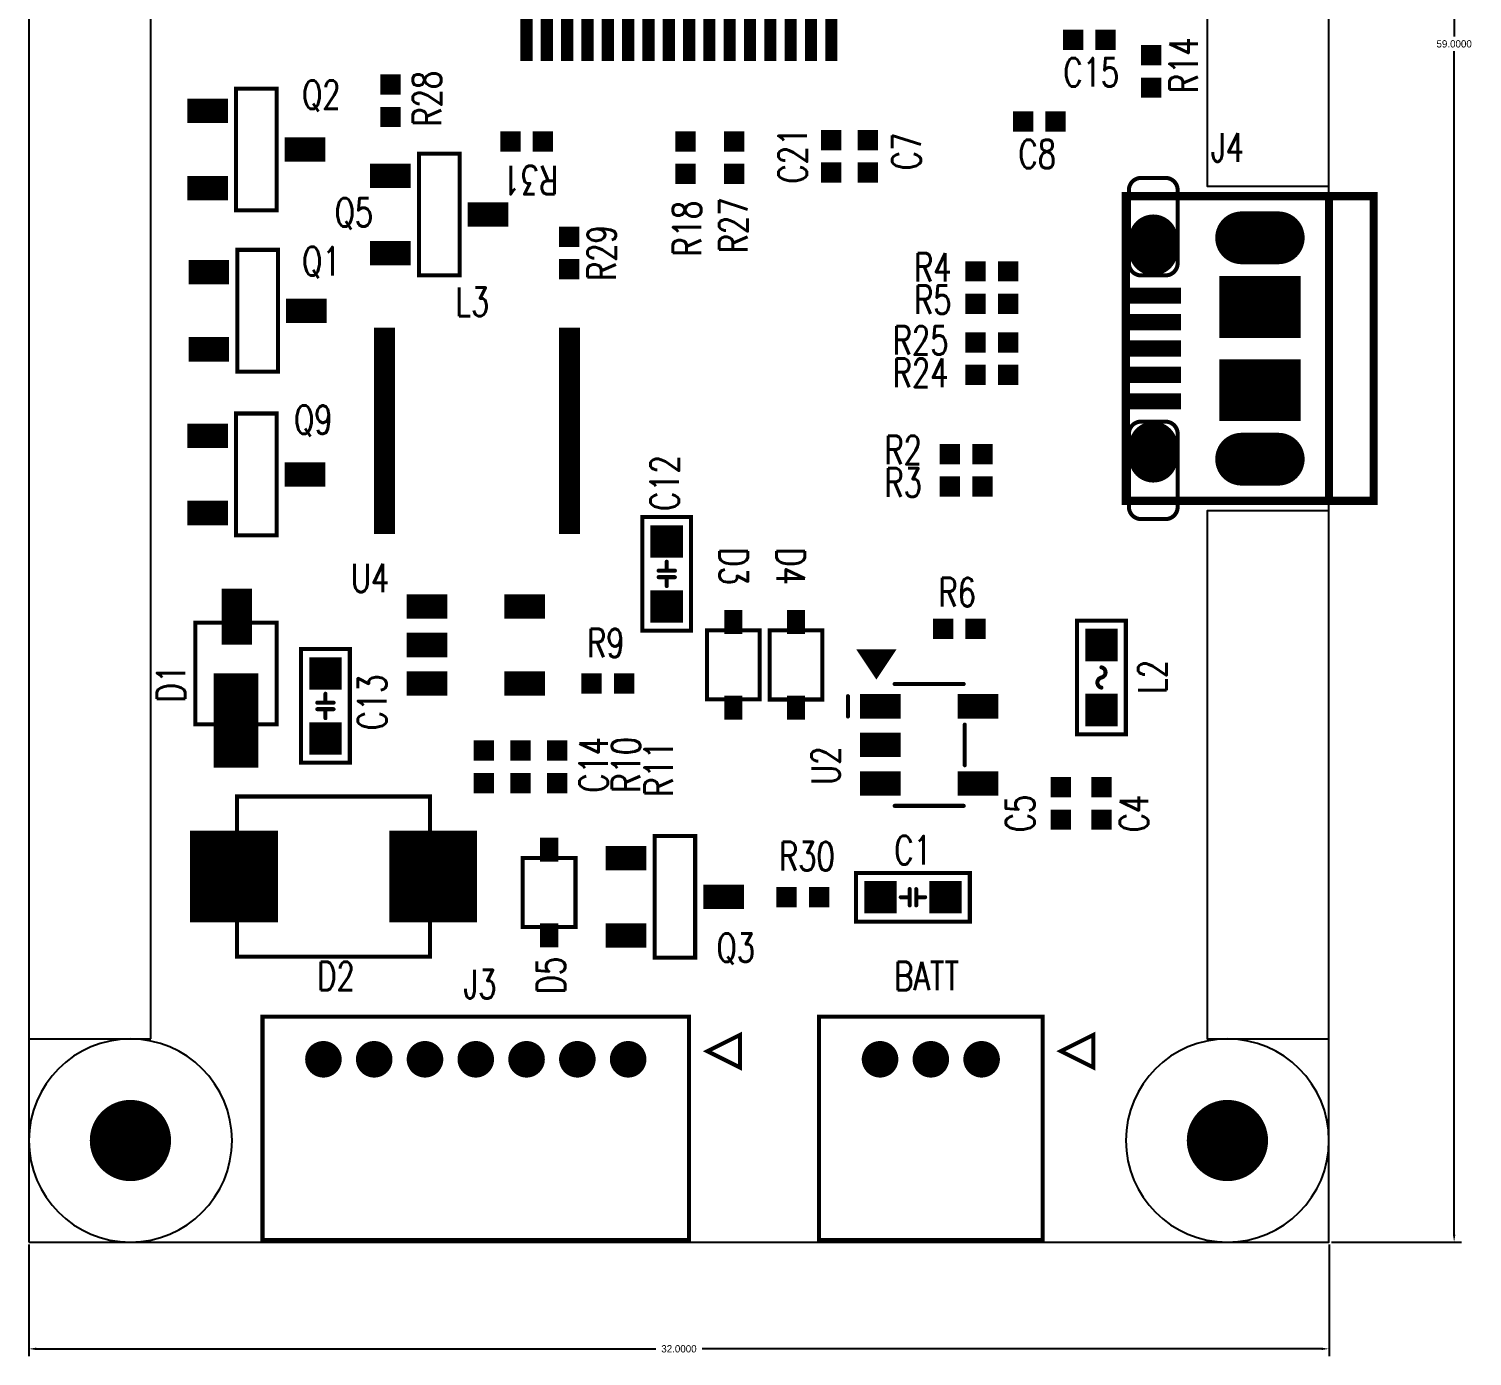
# Model space of a CAD drawing. Extents: x 48.1 to 83.6, y -2.8 to 60.6.
# Drawn here: x 48.09 to 83.61, y -2.81 to 29.87 of the extents above; entities that cross this region are included whole.
import ezdxf
from ezdxf.enums import TextEntityAlignment as Align

# ---------------------------------------------------------------- set-up
doc = ezdxf.new("R2010")
doc.units = 0
doc.header["$MEASUREMENT"] = 0
for name, pattern in [('KEEPOUT_10000000$0', [2, 1, 1]), ('TRMIDX_5', [2, 1, 1]), ('TRMIDX_6', [2, 1, 1])]:
    doc.linetypes.add(name, pattern=pattern)
doc.layers.get('0').update_dxf_attribs({"linetype": 'CONTINUOUS'})
doc.layers.get('Defpoints').update_dxf_attribs({"linetype": 'CONTINUOUS'})
doc.layers.add('AM_5', color=92, linetype='CONTINUOUS', lineweight=15)
for name, color, linetype in [('DRIL_NPLTE_THRU_02', 2, 'CONTINUOUS'), ('DRIL_PLTE_THRU_02', 2, 'CONTINUOUS'), ('DRIL_SYMBOL', 254, 'CONTINUOUS'), ('KEEPOUT_00', 222, 'CONTINUOUS'), ('PADS_BOT', 34, 'CONTINUOUS'), ('PADS_INNER', 34, 'CONTINUOUS'), ('PART_BOT_2DLINE_00', 16, 'CONTINUOUS'), ('PART_BOT_COPPER_02', 16, 'CONTINUOUS'), ('PART_NAME_02', 250, 'CONTINUOUS')]:
    doc.layers.add(name, color=color, linetype=linetype)
doc.styles.add('W0$1', font='simplex', dxfattribs={"width": 0.75})
doc.dimstyles.new('Standard$0', dxfattribs={"dimtxt": 0.18, "dimasz": 0.18, "dimexe": 0.18, "dimexo": 0.0625, "dimgap": 0.09, "dimtad": 0, "dimtih": 1, "dimtoh": 1, "dimdec": 4, "dimzin": 0, "dimdsep": 46, "dimtxsty": 'Standard', "dimcen": 0.09, "dimadec": 0, "dimazin": 0, "dimtfac": 1, "dimtdec": 4, "dimtofl": 0, "dimtmove": 0, "dimatfit": 3, "dimfxl": 1, "dimtolj": 1, "dimtzin": 0, "dimarcsym": 0})

# ---------------------------------------------------------------- blocks, each defined once
blk = doc.blocks.new('KEEPOUT_27')
at = {"layer": 'KEEPOUT_00', "linetype": 'KEEPOUT_10000000$0'}
blk.add_lwpolyline([(0, 5), (0, 18), (3, 18), (3, 5)], close=True, dxfattribs=at)
blk = doc.blocks.new('KEEPOUT_28')
at = {"layer": 'KEEPOUT_00', "linetype": 'KEEPOUT_10000000$0'}
blk.add_lwpolyline([(0, 5), (0, 59), (3, 59), (3, 5)], close=True, dxfattribs=at)
blk = doc.blocks.new('KEEPOUT_30')
at = {"layer": 'KEEPOUT_00', "linetype": 'KEEPOUT_10000000$0'}
blk.add_lwpolyline([(0, 5), (0, 32.5), (3, 32.5), (3, 5)], close=True, dxfattribs=at)
blk = doc.blocks.new('DRIL_HOLE_0')
blk.add_lwpolyline([(0, 0, 1), (0, 0, 1)], format="xyb", close=True)
blk = doc.blocks.new('PAD_0')
blk.add_lwpolyline([(0, 0, 1), (0, 0, 1)], format="xyb", close=True)
blk = doc.blocks.new('PAD_1')
at = {"const_width": 0.5}
blk.add_lwpolyline([(-0.25, 0), (0.25, 0)], dxfattribs=at)
blk = doc.blocks.new('STK_BOT_296')
at = {"layer": 'DRIL_NPLTE_THRU_02'}
blk.add_blockref('DRIL_HOLE_0', (0, 0), dxfattribs=at)
at = {"layer": 'PADS_BOT'}
blk.add_blockref('PAD_1', (0, 0), dxfattribs=at)
at = {"layer": 'PADS_INNER'}
blk.add_blockref('PAD_0', (0, 0), dxfattribs=at)
blk = doc.blocks.new('SYM_BOT_4')
for p in [(-0.4, 0), (0.4, 0)]:
    blk.add_blockref('STK_BOT_296', p)
blk = doc.blocks.new('PART_BOT_0')
blk.add_blockref('SYM_BOT_4', (0, 0))
at = {"layer": 'PART_NAME_02', "style": 'W0$1', "width": 0.75}
blk.add_text('C14', height=0.7, dxfattribs=at).set_placement((0.05, -2.7), align=Align.MIDDLE_CENTER)
blk = doc.blocks.new('PART_BOT_1')
blk.add_blockref('SYM_BOT_4', (0, 0))
at = {"layer": 'PART_NAME_02', "style": 'W0$1', "width": 0.75}
blk.add_text('C15', height=0.7, dxfattribs=at).set_placement((0.05, -0.8), align=Align.MIDDLE_CENTER)
blk = doc.blocks.new('PART_BOT_5')
blk.add_blockref('SYM_BOT_4', (0, 0))
at = {"layer": 'PART_NAME_02', "style": 'W0$1', "width": 0.75}
blk.add_text('C21', height=0.7, rotation=180, dxfattribs=at).set_placement((-0.02, -0.95), align=Align.MIDDLE_CENTER)
blk = doc.blocks.new('PART_BOT_10')
blk.add_blockref('SYM_BOT_4', (0, 0))
at = {"layer": 'PART_NAME_02', "style": 'W0$1', "width": 0.75}
blk.add_text('C4', height=0.7, rotation=180, dxfattribs=at).set_placement((0.25, 0.8), align=Align.MIDDLE_CENTER)
blk = doc.blocks.new('PART_BOT_11')
blk.add_blockref('SYM_BOT_4', (0, 0))
at = {"layer": 'PART_NAME_02', "style": 'W0$1', "width": 0.75}
blk.add_text('C5', height=0.7, rotation=180, dxfattribs=at).set_placement((0.25, -1), align=Align.MIDDLE_CENTER)
blk = doc.blocks.new('SMOOTH_0$1')
at = {"const_width": 0.05}
blk.add_lwpolyline([(-0.025, 0, 1), (0.025, 0, 1)], format="xyb", close=True, dxfattribs=at)
blk = doc.blocks.new('PART_BODY_BOT_4')
at = {"layer": 'PART_BOT_2DLINE_00', "const_width": 0.1}
blk.add_lwpolyline([(-1.4, 0.6), (1.4, 0.6), (1.4, -0.6), (-1.4, -0.6)], close=True, dxfattribs=at)
for points in [[(-0.3, 0), (-0.08, 0)], [(-0.08, 0.2), (-0.08, -0.2)], [(0.08, 0.2), (0.08, -0.2)], [(0.08, 0), (0.3, 0)]]:
    blk.add_lwpolyline(points, dxfattribs=at)
at = {"layer": 'PART_BOT_2DLINE_00'}
for p in [(-1.4, 0.6), (1.4, 0.6), (-0.3, 0), (-0.08, 0.2), (-0.08, 0), (0.08, 0.2), (0.08, 0), (0.3, 0), (-0.08, -0.2), (0.08, -0.2), (-1.4, -0.6), (1.4, -0.6)]:
    blk.add_blockref('SMOOTH_0$1', p, dxfattribs=at)
blk = doc.blocks.new('PAD_2')
at = {"const_width": 0.8}
blk.add_lwpolyline([(-0.4, 0), (0.4, 0)], dxfattribs=at)
blk = doc.blocks.new('STK_BOT_297')
at = {"layer": 'DRIL_NPLTE_THRU_02'}
blk.add_blockref('DRIL_HOLE_0', (0, 0), dxfattribs=at)
at = {"layer": 'PADS_BOT'}
blk.add_blockref('PAD_2', (0, 0), dxfattribs=at)
at = {"layer": 'PADS_INNER'}
blk.add_blockref('PAD_0', (0, 0), dxfattribs=at)
blk = doc.blocks.new('SYM_BOT_5')
for name, p in [('STK_BOT_297', (-0.8, 0)), ('PART_BODY_BOT_4', (0, 0)), ('STK_BOT_297', (0.8, 0))]:
    blk.add_blockref(name, p)
blk = doc.blocks.new('PART_BOT_13')
blk.add_blockref('SYM_BOT_5', (0, 0))
at = {"layer": 'PART_NAME_02', "style": 'W0$1', "width": 0.75}
blk.add_text('C1', height=0.7, dxfattribs=at).set_placement((-0.46, 0.81))
blk = doc.blocks.new('PART_BOT_14')
blk.add_blockref('SYM_BOT_5', (0, 0))
at = {"layer": 'PART_NAME_02', "style": 'W0$1', "width": 0.75}
blk.add_text('C12', height=0.7, dxfattribs=at).set_placement((1.55, -0.3))
blk = doc.blocks.new('PART_BOT_15')
blk.add_blockref('SYM_BOT_5', (0, 0))
at = {"layer": 'PART_NAME_02', "style": 'W0$1', "width": 0.75}
blk.add_text('C13', height=0.7, dxfattribs=at).set_placement((-0.6, -1.5))
blk = doc.blocks.new('PAD_3')
at = {"const_width": 0.6}
blk.add_lwpolyline([(-0.5, 0), (0.5, 0)], dxfattribs=at)
blk = doc.blocks.new('STK_BOT_359')
at = {"layer": 'DRIL_NPLTE_THRU_02'}
blk.add_blockref('DRIL_HOLE_0', (0, 0), dxfattribs=at)
at = {"layer": 'PADS_BOT', "rotation": 90}
blk.add_blockref('PAD_3', (0, 0), dxfattribs=at)
at = {"layer": 'PADS_INNER'}
blk.add_blockref('PAD_0', (0, 0), dxfattribs=at)
blk = doc.blocks.new('SYM_BOT_24')
for p in [(-0.95, 1.2), (0.95, 1.2), (-0.95, -1.2), (0, -1.2), (0.95, -1.2)]:
    blk.add_blockref('STK_BOT_359', p)
blk = doc.blocks.new('PART_BOT_18')
blk.add_blockref('SYM_BOT_24', (0, 0))
at = {"layer": 'PART_NAME_02', "style": 'W0$1', "width": 0.75}
blk.add_text('U4', height=0.7, rotation=90, dxfattribs=at).set_placement((-1.65, -2.6), align=Align.MIDDLE_CENTER)
blk = doc.blocks.new('PART_BODY_BOT_11')
at = {"layer": 'PART_BOT_2DLINE_00', "const_width": 0.1}
blk.add_lwpolyline([(-1.5, 0.5), (1.5, 0.5), (1.5, -0.5), (-1.5, -0.5)], close=True, dxfattribs=at)
at = {"layer": 'PART_BOT_2DLINE_00'}
for p in [(-1.5, 0.5), (1.5, 0.5), (-1.5, -0.5), (1.5, -0.5)]:
    blk.add_blockref('SMOOTH_0$1', p, dxfattribs=at)
blk = doc.blocks.new('SYM_BOT_12')
for name, p in [('STK_BOT_359', (0, 1.2)), ('PART_BODY_BOT_11', (0, 0)), ('STK_BOT_359', (-0.95, -1.2)), ('STK_BOT_359', (0.95, -1.2))]:
    blk.add_blockref(name, p)
blk = doc.blocks.new('PART_BOT_20')
blk.add_blockref('SYM_BOT_12', (0, 0))
at = {"layer": 'PART_NAME_02', "style": 'W0$1', "width": 0.75}
blk.add_text('Q1', height=0.7, rotation=90, dxfattribs=at).set_placement((-1.22, 1.57), align=Align.MIDDLE_CENTER)
blk = doc.blocks.new('PART_BOT_21')
blk.add_blockref('SYM_BOT_12', (0, 0))
at = {"layer": 'PART_NAME_02', "style": 'W0$1', "width": 0.75}
blk.add_text('Q2', height=0.7, rotation=90, dxfattribs=at).set_placement((-1.35, 1.6), align=Align.MIDDLE_CENTER)
blk = doc.blocks.new('PART_BOT_22')
blk.add_blockref('SYM_BOT_12', (0, 0))
at = {"layer": 'PART_NAME_02', "style": 'W0$1', "width": 0.75}
blk.add_text('Q5', height=0.7, rotation=90, dxfattribs=at).set_placement((-0.05, -2.1), align=Align.MIDDLE_CENTER)
blk = doc.blocks.new('STK_BOT_302')
at = {"layer": 'DRIL_NPLTE_THRU_02'}
blk.add_blockref('DRIL_HOLE_0', (0, 0), dxfattribs=at)
at = {"layer": 'PADS_BOT'}
blk.add_blockref('PAD_1', (0, 0), dxfattribs=at)
at = {"layer": 'PADS_INNER'}
blk.add_blockref('PAD_0', (0, 0), dxfattribs=at)
blk = doc.blocks.new('SYM_BOT_8')
for p in [(-0.4, 0), (0.4, 0)]:
    blk.add_blockref('STK_BOT_302', p)
blk = doc.blocks.new('PART_BOT_24')
blk.add_blockref('SYM_BOT_8', (0, 0))
at = {"layer": 'PART_NAME_02', "style": 'W0$1', "width": 0.75}
blk.add_text('R10', height=0.7, rotation=180, dxfattribs=at).set_placement((-0.05, 2.6), align=Align.MIDDLE_CENTER)
blk = doc.blocks.new('PART_BOT_25')
blk.add_blockref('SYM_BOT_8', (0, 0))
at = {"layer": 'PART_NAME_02', "style": 'W0$1', "width": 0.75}
blk.add_text('R11', height=0.7, dxfattribs=at).set_placement((-0.05, -2.5), align=Align.MIDDLE_CENTER)
blk = doc.blocks.new('PART_BOT_28')
blk.add_blockref('SYM_BOT_8', (0, 0))
at = {"layer": 'PART_NAME_02', "style": 'W0$1', "width": 0.75}
blk.add_text('R14', height=0.7, dxfattribs=at).set_placement((0.15, -0.8), align=Align.MIDDLE_CENTER)
blk = doc.blocks.new('PART_BOT_30')
blk.add_blockref('SYM_BOT_8', (0, 0))
at = {"layer": 'PART_NAME_02', "style": 'W0$1', "width": 0.75}
blk.add_text('R2', height=0.7, rotation=180, dxfattribs=at).set_placement((1.55, -0.1), align=Align.MIDDLE_CENTER)
blk = doc.blocks.new('PART_BOT_31')
blk.add_blockref('SYM_BOT_8', (0, 0))
at = {"layer": 'PART_NAME_02', "style": 'W0$1', "width": 0.75}
blk.add_text('R24', height=0.7, rotation=180, dxfattribs=at).set_placement((1.75, -0.05), align=Align.MIDDLE_CENTER)
blk = doc.blocks.new('PART_BOT_32')
blk.add_blockref('SYM_BOT_8', (0, 0))
at = {"layer": 'PART_NAME_02', "style": 'W0$1', "width": 0.75}
blk.add_text('R25', height=0.7, rotation=180, dxfattribs=at).set_placement((1.75, -0.05), align=Align.MIDDLE_CENTER)
blk = doc.blocks.new('PART_BOT_33')
blk.add_blockref('SYM_BOT_8', (0, 0))
at = {"layer": 'PART_NAME_02', "style": 'W0$1', "width": 0.75}
blk.add_text('R28', height=0.7, dxfattribs=at).set_placement((0.05, -0.9), align=Align.MIDDLE_CENTER)
blk = doc.blocks.new('PART_BOT_34')
blk.add_blockref('SYM_BOT_8', (0, 0))
at = {"layer": 'PART_NAME_02', "style": 'W0$1', "width": 0.75}
blk.add_text('R29', height=0.7, rotation=180, dxfattribs=at).set_placement((0, 0.8), align=Align.MIDDLE_CENTER)
blk = doc.blocks.new('PART_BOT_35')
blk.add_blockref('SYM_BOT_8', (0, 0))
at = {"layer": 'PART_NAME_02', "style": 'W0$1', "width": 0.75}
blk.add_text('R3', height=0.7, rotation=180, dxfattribs=at).set_placement((1.55, -0.1), align=Align.MIDDLE_CENTER)
blk = doc.blocks.new('PART_BOT_36')
blk.add_blockref('SYM_BOT_8', (0, 0))
at = {"layer": 'PART_NAME_02', "style": 'W0$1', "width": 0.75}
blk.add_text('R4', height=0.7, dxfattribs=at).set_placement((-1.45, 0.1), align=Align.MIDDLE_CENTER)
blk = doc.blocks.new('PART_BOT_37')
blk.add_blockref('SYM_BOT_8', (0, 0))
at = {"layer": 'PART_NAME_02', "style": 'W0$1', "width": 0.75}
blk.add_text('R5', height=0.7, rotation=180, dxfattribs=at).set_placement((1.45, -0.1), align=Align.MIDDLE_CENTER)
blk = doc.blocks.new('PART_BOT_38')
blk.add_blockref('SYM_BOT_8', (0, 0))
at = {"layer": 'PART_NAME_02', "style": 'W0$1', "width": 0.75}
blk.add_text('R6', height=0.7, rotation=180, dxfattribs=at).set_placement((0.05, -0.9), align=Align.MIDDLE_CENTER)
blk = doc.blocks.new('PART_BOT_41')
blk.add_blockref('SYM_BOT_8', (0, 0))
at = {"layer": 'PART_NAME_02', "style": 'W0$1', "width": 0.75}
blk.add_text('R9', height=0.7, rotation=180, dxfattribs=at).set_placement((0.05, -1), align=Align.MIDDLE_CENTER)
blk = doc.blocks.new('SMOOTH_0$2')
at = {"const_width": 0.1}
blk.add_lwpolyline([(-0.05, 0, 1), (0.05, 0, 1)], format="xyb", close=True, dxfattribs=at)
blk = doc.blocks.new('PART_BODY_BOT_8')
at = {"layer": 'PART_BOT_2DLINE_00'}
for points, const_width in [([(-6.325, 4.4, 1), (-6.075, 4.4, 1)], 0.25), ([(-3.95, 3.7, 1), (-3.45, 3.7, 1)], 0.5)]:
    blk.add_lwpolyline(points, format="xyb", close=True, dxfattribs=dict(at, const_width=const_width))
at = {"layer": 'PART_BOT_2DLINE_00', "const_width": 0.2}
blk.add_lwpolyline([(-4.6, -4.6), (-4.6, 4.6), (4.6, 4.6), (4.6, -4.6)], close=True, dxfattribs=at)
at = {"layer": 'PART_BOT_2DLINE_00'}
for p in [(-4.6, 4.6), (4.6, 4.6), (-4.6, -4.6), (4.6, -4.6)]:
    blk.add_blockref('SMOOTH_0$2', p, dxfattribs=at)
blk = doc.blocks.new('PAD_4')
at = {"const_width": 0.3}
blk.add_lwpolyline([(-0.75, 0), (0.75, 0)], dxfattribs=at)
blk = doc.blocks.new('STK_BOT_9')
at = {"layer": 'DRIL_NPLTE_THRU_02'}
blk.add_blockref('DRIL_HOLE_0', (0, 0), dxfattribs=at)
at = {"layer": 'PADS_BOT'}
blk.add_blockref('PAD_4', (0, 0), dxfattribs=at)
at = {"layer": 'PADS_INNER'}
blk.add_blockref('PAD_0', (0, 0), dxfattribs=at)
blk = doc.blocks.new('STK_BOT_10')
at = {"layer": 'DRIL_NPLTE_THRU_02'}
blk.add_blockref('DRIL_HOLE_0', (0, 0), dxfattribs=at)
at = {"layer": 'PADS_BOT', "rotation": 90}
blk.add_blockref('PAD_4', (0, 0), dxfattribs=at)
at = {"layer": 'PADS_INNER'}
blk.add_blockref('PAD_0', (0, 0), dxfattribs=at)
blk = doc.blocks.new('SYM_BOT_9')
for name, p in [('STK_BOT_10', (-3.75, 5.7)), ('STK_BOT_10', (-3.25, 5.7)), ('STK_BOT_10', (-2.75, 5.7)), ('STK_BOT_10', (-2.25, 5.7)), ('STK_BOT_10', (-1.75, 5.7)), ('STK_BOT_10', (-1.25, 5.7)), ('STK_BOT_10', (-0.75, 5.7)), ('STK_BOT_10', (-0.25, 5.7)), ('STK_BOT_10', (0.25, 5.7)), ('STK_BOT_10', (0.75, 5.7)), ('STK_BOT_10', (1.25, 5.7)), ('STK_BOT_10', (1.75, 5.7)), ('STK_BOT_10', (2.25, 5.7)), ('STK_BOT_10', (2.75, 5.7)), ('STK_BOT_10', (3.25, 5.7)), ('STK_BOT_10', (3.75, 5.7)), ('PART_BODY_BOT_8', (0, 0)), ('STK_BOT_9', (-5.7, 3.75)), ('STK_BOT_9', (5.7, 3.75)), ('STK_BOT_9', (-5.7, 3.25)), ('STK_BOT_9', (5.7, 3.25)), ('STK_BOT_9', (-5.7, 2.75)), ('STK_BOT_9', (5.7, 2.75)), ('STK_BOT_9', (-5.7, 2.25)), ('STK_BOT_9', (5.7, 2.25)), ('STK_BOT_9', (-5.7, 1.75)), ('STK_BOT_9', (5.7, 1.75)), ('STK_BOT_9', (-5.7, 1.25)), ('STK_BOT_9', (5.7, 1.25)), ('STK_BOT_9', (-5.7, 0.75)), ('STK_BOT_9', (5.7, 0.75)), ('STK_BOT_9', (-5.7, 0.25)), ('STK_BOT_9', (5.7, 0.25)), ('STK_BOT_9', (-5.7, -0.25)), ('STK_BOT_9', (5.7, -0.25)), ('STK_BOT_9', (-5.7, -0.75)), ('STK_BOT_9', (5.7, -0.75)), ('STK_BOT_9', (-5.7, -1.25)), ('STK_BOT_9', (5.7, -1.25)), ('STK_BOT_9', (-5.7, -1.75)), ('STK_BOT_9', (5.7, -1.75)), ('STK_BOT_9', (-5.7, -2.25)), ('STK_BOT_9', (5.7, -2.25)), ('STK_BOT_9', (-5.7, -2.75)), ('STK_BOT_9', (5.7, -2.75)), ('STK_BOT_9', (-5.7, -3.25)), ('STK_BOT_9', (5.7, -3.25)), ('STK_BOT_9', (-5.7, -3.75)), ('STK_BOT_9', (5.7, -3.75)), ('STK_BOT_10', (-3.75, -5.7)), ('STK_BOT_10', (-3.25, -5.7)), ('STK_BOT_10', (-2.75, -5.7)), ('STK_BOT_10', (-2.25, -5.7)), ('STK_BOT_10', (-1.75, -5.7)), ('STK_BOT_10', (-1.25, -5.7)), ('STK_BOT_10', (-0.75, -5.7)), ('STK_BOT_10', (-0.25, -5.7)), ('STK_BOT_10', (0.25, -5.7)), ('STK_BOT_10', (0.75, -5.7)), ('STK_BOT_10', (1.25, -5.7)), ('STK_BOT_10', (1.75, -5.7)), ('STK_BOT_10', (2.25, -5.7)), ('STK_BOT_10', (2.75, -5.7)), ('STK_BOT_10', (3.25, -5.7)), ('STK_BOT_10', (3.75, -5.7))]:
    blk.add_blockref(name, p)
blk = doc.blocks.new('PART_BOT_42')
blk.add_blockref('SYM_BOT_9', (0, 0))
at = {"layer": 'PART_NAME_02', "style": 'W0$1', "width": 0.75}
blk.add_text('U1', height=0.7, rotation=90, dxfattribs=at).set_placement((-6.52, 5.9), align=Align.MIDDLE_CENTER)
blk = doc.blocks.new('PART_BODY_BOT_10')
at = {"layer": 'PART_BOT_2DLINE_00', "const_width": 0.1}
blk.add_lwpolyline([(-1.25, -1), (1.25, -1), (1.25, 1), (-1.25, 1)], close=True, dxfattribs=at)
at = {"layer": 'PART_BOT_2DLINE_00'}
for p in [(-1.25, 1), (1.25, 1), (-1.25, -1), (1.25, -1)]:
    blk.add_blockref('SMOOTH_0$1', p, dxfattribs=at)
blk = doc.blocks.new('PAD_5')
at = {"const_width": 0.75}
blk.add_lwpolyline([(-0.69, 0), (0.69, 0)], dxfattribs=at)
blk = doc.blocks.new('STK_BOT_371')
at = {"layer": 'DRIL_PLTE_THRU_02'}
blk.add_blockref('DRIL_HOLE_0', (0, 0), dxfattribs=at)
at = {"layer": 'PADS_BOT'}
blk.add_blockref('PAD_5', (0, 0), dxfattribs=at)
at = {"layer": 'PADS_INNER'}
blk.add_blockref('PAD_0', (0, 0), dxfattribs=at)
blk = doc.blocks.new('PAD_6')
at = {"const_width": 1.1}
blk.add_lwpolyline([(-1.16, 0), (1.16, 0)], dxfattribs=at)
blk = doc.blocks.new('STK_BOT_370')
at = {"layer": 'DRIL_PLTE_THRU_02'}
blk.add_blockref('DRIL_HOLE_0', (0, 0), dxfattribs=at)
at = {"layer": 'PADS_BOT'}
blk.add_blockref('PAD_6', (0, 0), dxfattribs=at)
at = {"layer": 'PADS_INNER'}
blk.add_blockref('PAD_0', (0, 0), dxfattribs=at)
blk = doc.blocks.new('SYM_BOT_11')
for name, p in [('PART_BODY_BOT_10', (0, 0)), ('STK_BOT_371', (-1.4, 0.02)), ('STK_BOT_370', (1.16, 0))]:
    blk.add_blockref(name, p)
blk = doc.blocks.new('PART_BOT_44')
blk.add_blockref('SYM_BOT_11', (0, 0))
at = {"layer": 'PART_NAME_02', "style": 'W0$1', "width": 0.75}
blk.add_text('D1', height=0.7, rotation=180, dxfattribs=at).set_placement((0.25, -1.6), align=Align.MIDDLE_CENTER)
blk = doc.blocks.new('PAD_8')
at = {"const_width": 0.515}
blk.add_lwpolyline([(-2.54, 0), (2.54, 0)], dxfattribs=at)
blk = doc.blocks.new('STK_BOT_450')
at = {"layer": 'DRIL_PLTE_THRU_02'}
blk.add_blockref('DRIL_HOLE_0', (0, 0), dxfattribs=at)
at = {"layer": 'PADS_BOT', "rotation": 90}
blk.add_blockref('PAD_8', (0, 0), dxfattribs=at)
at = {"layer": 'PADS_INNER'}
blk.add_blockref('PAD_0', (0, 0), dxfattribs=at)
blk = doc.blocks.new('SYM_BOT_14')
for p in [(-2.275, 0), (2.275, 0)]:
    blk.add_blockref('STK_BOT_450', p)
blk = doc.blocks.new('PART_BOT_46')
blk.add_blockref('SYM_BOT_14', (0, 0))
at = {"layer": 'PART_NAME_02', "style": 'W0$1', "width": 0.75}
blk.add_text('L3', height=0.7, dxfattribs=at).set_placement((-0.53, 2.83))
blk = doc.blocks.new('PART_BODY_BOT_15')
at = {"layer": 'PART_BOT_2DLINE_00', "const_width": 0.2}
for points in [[(-3.75, 0), (3.75, 0), (3.75, -6.1), (-3.75, -6.1)], [(-3.75, 0), (3.75, 0), (3.75, -5), (-3.75, -5)]]:
    blk.add_lwpolyline(points, close=True, dxfattribs=at)
at = {"layer": 'PART_BOT_COPPER_02', "linetype": 'TRMIDX_5', "const_width": 0.1}
blk.add_lwpolyline([(-4.2, -0.375, -0.414214), (-3.9, -0.075), (-2.1, -0.075, -0.414214), (-1.8, -0.375), (-1.8, -0.975, -0.414214), (-2.1, -1.275), (-3.9, -1.275, -0.414214), (-4.2, -0.975)], format="xyb", close=True, dxfattribs=at)
at = {"layer": 'PART_BOT_COPPER_02', "linetype": 'TRMIDX_6', "const_width": 0.1}
blk.add_lwpolyline([(1.8, -0.375, -0.414214), (2.1, -0.075), (3.9, -0.075, -0.414214), (4.2, -0.375), (4.2, -0.975, -0.414214), (3.9, -1.275), (2.1, -1.275, -0.414214), (1.8, -0.975)], format="xyb", close=True, dxfattribs=at)
at = {"layer": 'PART_BOT_2DLINE_00'}
for p in [(-3.75, 0), (-3.75, 0), (3.75, 0), (3.75, 0), (-3.75, -5), (3.75, -5), (-3.75, -6.1), (3.75, -6.1)]:
    blk.add_blockref('SMOOTH_0$2', p, dxfattribs=at)
at = {"layer": 'PART_BOT_COPPER_02'}
for p in [(-4.2, -0.375), (-3.9, -0.075), (1.8, -0.375), (2.1, -0.075)]:
    blk.add_blockref('SMOOTH_0$1', p, dxfattribs=at)
blk = doc.blocks.new('PAD_9')
at = {"const_width": 0.4}
blk.add_lwpolyline([(-0.675, 0), (0.675, 0)], dxfattribs=at)
blk = doc.blocks.new('STK_BOT_433')
at = {"layer": 'DRIL_PLTE_THRU_02'}
blk.add_blockref('DRIL_HOLE_0', (0, 0), dxfattribs=at)
at = {"layer": 'PADS_BOT', "rotation": 90}
blk.add_blockref('PAD_9', (0, 0), dxfattribs=at)
at = {"layer": 'PADS_INNER'}
blk.add_blockref('PAD_0', (0, 0), dxfattribs=at)
blk = doc.blocks.new('DRIL_SLOT_0002300039000000000')
at = {"const_width": 0.3}
blk.add_lwpolyline([(-0.2, -0.15), (0.2, -0.15, 1), (0.2, 0.15), (-0.2, 0.15, 1)], format="xyb", close=True, dxfattribs=at)
blk = doc.blocks.new('PAD_10')
at = {"const_width": 0.6}
blk.add_lwpolyline([(-0.15, -0.3), (0.15, -0.3, 1), (0.15, 0.3), (-0.15, 0.3, 1)], format="xyb", close=True, dxfattribs=at)
blk = doc.blocks.new('STK_BOT_434')
at = {"layer": 'DRIL_PLTE_THRU_02'}
blk.add_blockref('DRIL_SLOT_0002300039000000000', (0, 0), dxfattribs=at)
at = {"layer": 'PADS_BOT'}
blk.add_blockref('PAD_10', (0, 0), dxfattribs=at)
at = {"layer": 'PADS_INNER'}
blk.add_blockref('PAD_10', (0, 0), dxfattribs=at)
blk = doc.blocks.new('PAD_11')
at = {"const_width": 1.525}
blk.add_lwpolyline([(-1, 0), (1, 0)], dxfattribs=at)
blk = doc.blocks.new('STK_BOT_435')
at = {"layer": 'DRIL_PLTE_THRU_02'}
blk.add_blockref('DRIL_HOLE_0', (0, 0), dxfattribs=at)
at = {"layer": 'PADS_BOT', "rotation": 90}
blk.add_blockref('PAD_11', (0, 0), dxfattribs=at)
at = {"layer": 'PADS_INNER'}
blk.add_blockref('PAD_0', (0, 0), dxfattribs=at)
blk = doc.blocks.new('DRIL_SLOT_0002300051000000900')
at = {"const_width": 0.3}
blk.add_lwpolyline([(0.15, -0.35), (0.15, 0.35, 1), (-0.15, 0.35), (-0.15, -0.35, 1)], format="xyb", close=True, dxfattribs=at)
blk = doc.blocks.new('PAD_12')
at = {"const_width": 0.65}
blk.add_lwpolyline([(-0.45, -0.325), (0.45, -0.325, 1), (0.45, 0.325), (-0.45, 0.325, 1)], format="xyb", close=True, dxfattribs=at)
blk = doc.blocks.new('STK_BOT_436')
at = {"layer": 'DRIL_PLTE_THRU_02'}
blk.add_blockref('DRIL_SLOT_0002300051000000900', (0, 0), dxfattribs=at)
at = {"layer": 'PADS_BOT', "rotation": 90}
blk.add_blockref('PAD_12', (0, 0), dxfattribs=at)
at = {"layer": 'PADS_INNER', "rotation": 90}
blk.add_blockref('PAD_12', (0, 0), dxfattribs=at)
blk = doc.blocks.new('SYM_BOT_16')
for name, p in [('PART_BODY_BOT_15', (0, 0)), ('STK_BOT_433', (-1.3, -0.68)), ('STK_BOT_433', (-0.65, -0.68)), ('STK_BOT_433', (0, -0.68)), ('STK_BOT_433', (0.65, -0.68)), ('STK_BOT_433', (1.3, -0.68)), ('STK_BOT_434', (-2.55, -0.675)), ('STK_BOT_434', (2.55, -0.675)), ('STK_BOT_435', (-1.025, -3.3)), ('STK_BOT_435', (1.025, -3.3)), ('STK_BOT_436', (-2.725, -3.3)), ('STK_BOT_436', (2.725, -3.3))]:
    blk.add_blockref(name, p)
blk = doc.blocks.new('PART_BOT_51')
blk.add_blockref('SYM_BOT_16', (0, 0))
at = {"layer": 'PART_NAME_02', "style": 'W0$1', "width": 0.75}
blk.add_text('J4', height=0.7, rotation=270, dxfattribs=at).set_placement((4.6, -2.1))
blk = doc.blocks.new('PART_BODY_BOT_6')
at = {"layer": 'PART_BOT_2DLINE_00', "const_width": 0.1}
blk.add_lwpolyline([(-1.5, 0.5), (1.5, 0.5), (1.5, -0.5), (-1.5, -0.5)], close=True, dxfattribs=at)
at = {"layer": 'PART_BOT_2DLINE_00'}
for p in [(-1.5, 0.5), (1.5, 0.5), (-1.5, -0.5), (1.5, -0.5)]:
    blk.add_blockref('SMOOTH_0$1', p, dxfattribs=at)
blk = doc.blocks.new('SYM_BOT_7')
for name, p in [('STK_BOT_359', (0, 1.2)), ('PART_BODY_BOT_6', (0, 0)), ('STK_BOT_359', (-0.95, -1.2)), ('STK_BOT_359', (0.95, -1.2))]:
    blk.add_blockref(name, p)
blk = doc.blocks.new('PART_BOT_52')
blk.add_blockref('SYM_BOT_7', (0, 0))
at = {"layer": 'PART_NAME_02', "style": 'W0$1', "width": 0.75}
blk.add_text('Q9', height=0.7, rotation=90, dxfattribs=at).set_placement((-1.35, 1.4), align=Align.MIDDLE_CENTER)
blk = doc.blocks.new('PART_BODY_BOT_16')
at = {"layer": 'PART_BOT_2DLINE_00', "const_width": 0.1}
for points in [[(-1.5, 0.85), (-1.5, -0.85)], [(-0.5, 0.875), (0.5, 0.875)], [(1.5, 0.85), (1.5, -0.85)], [(-2.3, -1), (-2.15, -1)], [(-2.3, -1.1), (-2, -1.1)], [(-2.3, -1.2), (-1.85, -1.2)], [(-2.3, -1.3), (-1.7, -1.3)], [(-2.3, -1.4), (-1.85, -1.4)], [(-2.3, -1.5), (-2, -1.5)], [(-2.3, -1.6), (-2.15, -1.6)], [(-0.7, -2), (-1.2, -2)]]:
    blk.add_lwpolyline(points, dxfattribs=at)
blk.add_lwpolyline([(-2.3, -0.9), (-1.7, -1.3), (-2.3, -1.7)], close=True, dxfattribs=at)
at = {"layer": 'PART_BOT_2DLINE_00'}
for p in [(-1.5, 0.85), (-0.5, 0.875), (0.5, 0.875), (1.5, 0.85), (-2.3, -0.9), (-2.3, -1), (-2.3, -1.1), (-2.15, -1), (-2, -1.1), (-1.5, -0.85), (1.5, -0.85), (-2.3, -1.2), (-2.3, -1.3), (-2.3, -1.4), (-1.85, -1.2), (-1.85, -1.4), (-1.7, -1.3), (-1.7, -1.3), (-2.3, -1.5), (-2.3, -1.6), (-2.3, -1.7), (-2.15, -1.6), (-2, -1.5), (-1.2, -2), (-0.7, -2)]:
    blk.add_blockref('SMOOTH_0$1', p, dxfattribs=at)
blk = doc.blocks.new('SYM_BOT_17')
for name, p in [('STK_BOT_359', (-0.95, 1.2)), ('STK_BOT_359', (0.95, 1.2)), ('PART_BODY_BOT_16', (0, 0)), ('STK_BOT_359', (-0.95, -1.2)), ('STK_BOT_359', (0, -1.2)), ('STK_BOT_359', (0.95, -1.2))]:
    blk.add_blockref(name, p)
blk = doc.blocks.new('PART_BOT_53')
blk.add_blockref('SYM_BOT_17', (0, 0))
at = {"layer": 'PART_NAME_02', "style": 'W0$1', "width": 0.75}
blk.add_text('U2', height=0.7, rotation=180, dxfattribs=at).set_placement((0.51, -2.55), align=Align.MIDDLE_CENTER)
blk = doc.blocks.new('PART_BOT_54')
blk.add_blockref('SYM_BOT_8', (0, 0))
at = {"layer": 'PART_NAME_02', "style": 'W0$1', "width": 0.75}
blk.add_text('R18', height=0.7, dxfattribs=at).set_placement((-1.75, -0.04), align=Align.MIDDLE_CENTER)
blk = doc.blocks.new('PART_BOT_55')
blk.add_blockref('SYM_BOT_8', (0, 0))
at = {"layer": 'PART_NAME_02', "style": 'W0$1', "width": 0.75}
blk.add_text('R27', height=0.7, dxfattribs=at).set_placement((-1.67, 0.02), align=Align.MIDDLE_CENTER)
blk = doc.blocks.new('PART_BODY_BOT_17')
at = {"layer": 'PART_BOT_2DLINE_00', "const_width": 0.1}
blk.add_lwpolyline([(-1.4, 0.6), (1.4, 0.6), (1.4, -0.6), (-1.4, -0.6)], close=True, dxfattribs=at)
for points in [[(-0.25, 0, -0.799719), (0, 0)], [(0.25, 0, -0.799719), (0, 0)]]:
    blk.add_lwpolyline(points, format="xyb", dxfattribs=at)
at = {"layer": 'PART_BOT_2DLINE_00'}
for p in [(-1.4, 0.6), (1.4, 0.6), (-0.25, 0), (0, 0), (0, 0), (0.25, 0), (-1.4, -0.6), (1.4, -0.6)]:
    blk.add_blockref('SMOOTH_0$1', p, dxfattribs=at)
blk = doc.blocks.new('SYM_BOT_18')
for name, p in [('STK_BOT_297', (-0.8, 0)), ('PART_BODY_BOT_17', (0, 0)), ('STK_BOT_297', (0.8, 0))]:
    blk.add_blockref(name, p)
blk = doc.blocks.new('PART_BOT_56')
blk.add_blockref('SYM_BOT_18', (0, 0))
at = {"layer": 'PART_NAME_02', "style": 'W0$1', "width": 0.75}
blk.add_text('L2', height=0.7, rotation=180, dxfattribs=at).set_placement((0.4, 1.6))
blk = doc.blocks.new('PART_BOT_59')
blk.add_blockref('SYM_BOT_8', (0, 0))
at = {"layer": 'PART_NAME_02', "style": 'W0$1', "width": 0.75}
blk.add_text('R31', height=0.7, rotation=180, dxfattribs=at).set_placement((0.09, -0.95), align=Align.MIDDLE_CENTER)
blk = doc.blocks.new('PART_BODY_BOT_20')
at = {"layer": 'PART_BOT_2DLINE_00', "const_width": 0.1}
for points in [[(-2.75, -1.05), (2.75, -1.05), (2.75, 4.45), (-2.75, 4.45)], [(-3.2, -0.2), (-4, 0.2), (-4, -0.6)]]:
    blk.add_lwpolyline(points, close=True, dxfattribs=at)
at = {"layer": 'PART_BOT_2DLINE_00'}
for p in [(-2.75, 4.45), (2.75, 4.45), (-4, 0.2), (-3.2, -0.2), (-4, -0.6), (-2.75, -1.05), (2.75, -1.05)]:
    blk.add_blockref('SMOOTH_0$1', p, dxfattribs=at)
blk = doc.blocks.new('DRIL_SYMBOL_0$5')
at = {"layer": 'DRIL_SYMBOL', "const_width": 0.0508}
for points in [[(-0.254, 0), (0.254, 0)], [(0, -0.254), (0, 0.254)]]:
    blk.add_lwpolyline(points, dxfattribs=at)
blk = doc.blocks.new('DRIL_HOLE_0$5')
at = {"const_width": 0.25}
blk.add_lwpolyline([(-0.125, 0, 1), (0.125, 0, 1)], format="xyb", close=True, dxfattribs=at)
blk.add_blockref('DRIL_SYMBOL_0$5', (0, 0))
blk = doc.blocks.new('PAD_13')
at = {"const_width": 0.45}
blk.add_lwpolyline([(0, -0.225, 1), (0, 0.225, 1)], format="xyb", close=True, dxfattribs=at)
blk = doc.blocks.new('STK_BOT_366')
at = {"layer": 'DRIL_PLTE_THRU_02'}
blk.add_blockref('DRIL_HOLE_0$5', (0, 0), dxfattribs=at)
at = {"layer": 'PADS_BOT'}
blk.add_blockref('PAD_13', (0, 0), dxfattribs=at)
at = {"layer": 'PADS_INNER'}
blk.add_blockref('PAD_13', (0, 0), dxfattribs=at)
blk = doc.blocks.new('SYM_BOT_21')
for name, p in [('PART_BODY_BOT_20', (0, 0)), ('STK_BOT_366', (-1.25, 0)), ('STK_BOT_366', (0, 0)), ('STK_BOT_366', (1.25, 0))]:
    blk.add_blockref(name, p)
blk = doc.blocks.new('PART_BOT_60')
blk.add_blockref('SYM_BOT_21', (0, 0))
at = {"layer": 'PART_NAME_02', "style": 'W0$1', "width": 0.75}
blk.add_text('BATT', height=0.7, rotation=180, dxfattribs=at).set_placement((0.9, -1.7))
blk = doc.blocks.new('PART_BOT_71')
blk.add_blockref('SYM_BOT_4', (0, 0))
at = {"layer": 'PART_NAME_02', "style": 'W0$1', "width": 0.75}
blk.add_text('C7', height=0.7, dxfattribs=at).set_placement((0.12, -0.95), align=Align.MIDDLE_CENTER)
blk = doc.blocks.new('PART_BOT_72')
blk.add_blockref('SYM_BOT_4', (0, 0))
at = {"layer": 'PART_NAME_02', "style": 'W0$1', "width": 0.75}
blk.add_text('C8', height=0.7, rotation=180, dxfattribs=at).set_placement((0.05, 0.8), align=Align.MIDDLE_CENTER)
blk = doc.blocks.new('PART_BOT_75')
blk.add_blockref('SYM_BOT_7', (0, 0))
at = {"layer": 'PART_NAME_02', "style": 'W0$1', "width": 0.75}
blk.add_text('Q3', height=0.7, rotation=90, dxfattribs=at).set_placement((1.25, 1.5), align=Align.MIDDLE_CENTER)
blk = doc.blocks.new('PART_BOT_76')
blk.add_blockref('SYM_BOT_8', (0, 0))
at = {"layer": 'PART_NAME_02', "style": 'W0$1', "width": 0.75}
blk.add_text('R30', height=0.7, dxfattribs=at).set_placement((0.1, 1.01), align=Align.MIDDLE_CENTER)
blk = doc.blocks.new('PART_BODY_BOT_22')
at = {"layer": 'PART_BOT_2DLINE_00', "const_width": 0.1}
blk.add_lwpolyline([(-2.375, -1.97), (2.375, -1.97), (2.375, 1.97), (-2.375, 1.97)], close=True, dxfattribs=at)
at = {"layer": 'PART_BOT_2DLINE_00'}
for p in [(-2.375, 1.97), (2.375, 1.97), (-2.375, -1.97), (2.375, -1.97)]:
    blk.add_blockref('SMOOTH_0$1', p, dxfattribs=at)
blk = doc.blocks.new('PAD_15')
blk.add_lwpolyline([(0, 0), (0, 0)])
blk = doc.blocks.new('PAD_16')
at = {"const_width": 2.16}
blk.add_lwpolyline([(-1.13, 0), (1.13, 0)], dxfattribs=at)
blk = doc.blocks.new('STK_BOT_496')
at = {"layer": 'DRIL_PLTE_THRU_02'}
blk.add_blockref('DRIL_HOLE_0', (0, 0), dxfattribs=at)
at = {"layer": 'PADS_BOT', "rotation": 90}
blk.add_blockref('PAD_16', (0, 0), dxfattribs=at)
at = {"layer": 'PADS_INNER'}
blk.add_blockref('PAD_15', (0, 0), dxfattribs=at)
blk = doc.blocks.new('SYM_BOT_23')
for name, p in [('STK_BOT_496', (-2.45, 0)), ('STK_BOT_496', (2.45, 0)), ('PART_BODY_BOT_22', (0, 0))]:
    blk.add_blockref(name, p)
blk = doc.blocks.new('PART_BOT_77')
blk.add_blockref('SYM_BOT_23', (0, 0))
at = {"layer": 'PART_NAME_02', "style": 'W0$1', "width": 0.75}
blk.add_text('D2', height=0.7, dxfattribs=at).set_placement((-0.4, -2.8))
blk = doc.blocks.new('PART_BODY_BOT_24')
at = {"layer": 'PART_BOT_2DLINE_00', "const_width": 0.1}
for points in [[(-2.75, -1.05), (7.75, -1.05), (7.75, 4.45), (-2.75, 4.45)], [(-3.2, -0.2), (-4, 0.2), (-4, -0.6)]]:
    blk.add_lwpolyline(points, close=True, dxfattribs=at)
at = {"layer": 'PART_BOT_2DLINE_00'}
for p in [(-2.75, 4.45), (7.75, 4.45), (-4, 0.2), (-3.2, -0.2), (-4, -0.6), (-2.75, -1.05), (7.75, -1.05)]:
    blk.add_blockref('SMOOTH_0$1', p, dxfattribs=at)
blk = doc.blocks.new('SYM_BOT_25')
for name, p in [('PART_BODY_BOT_24', (0, 0)), ('STK_BOT_366', (-1.25, 0)), ('STK_BOT_366', (0, 0)), ('STK_BOT_366', (1.25, 0)), ('STK_BOT_366', (2.5, 0)), ('STK_BOT_366', (3.75, 0)), ('STK_BOT_366', (5, 0)), ('STK_BOT_366', (6.25, 0))]:
    blk.add_blockref(name, p)
blk = doc.blocks.new('PART_BOT_79')
blk.add_blockref('SYM_BOT_25', (0, 0))
at = {"layer": 'PART_NAME_02', "style": 'W0$1', "width": 0.75}
blk.add_text('J3', height=0.7, rotation=180, dxfattribs=at).set_placement((2.8, -1.5))
blk = doc.blocks.new('PART_BODY_BOT_29')
at = {"layer": 'KEEPOUT_00', "linetype": 'KEEPOUT_10000000$0'}
blk.add_lwpolyline([(-2.5, 0, 1), (2.5, 0, 1)], format="xyb", close=True, dxfattribs=at)
blk = doc.blocks.new('DRIL_SYMBOL_2')
at = {"layer": 'DRIL_SYMBOL', "const_width": 0.0508}
for points in [[(-0.254, 0), (0.254, 0)], [(0, -0.254), (0, 0.254)]]:
    blk.add_lwpolyline(points, dxfattribs=at)
blk = doc.blocks.new('DRIL_HOLE_2')
at = {"const_width": 1}
blk.add_lwpolyline([(-0.5, 0, 1), (0.5, 0, 1)], format="xyb", close=True, dxfattribs=at)
blk.add_blockref('DRIL_SYMBOL_2', (0, 0))
blk = doc.blocks.new('PAD_18')
at = {"const_width": 1}
blk.add_lwpolyline([(0, -0.5, 1), (0, 0.5, 1)], format="xyb", close=True, dxfattribs=at)
blk = doc.blocks.new('STK_BOT_516')
at = {"layer": 'DRIL_NPLTE_THRU_02'}
blk.add_blockref('DRIL_HOLE_2', (0, 0), dxfattribs=at)
at = {"layer": 'PADS_BOT'}
blk.add_blockref('PAD_18', (0, 0), dxfattribs=at)
at = {"layer": 'PADS_INNER'}
blk.add_blockref('PAD_18', (0, 0), dxfattribs=at)
blk = doc.blocks.new('SYM_BOT_27')
for name in ['PART_BODY_BOT_29', 'STK_BOT_516']:
    blk.add_blockref(name, (0, 0))
blk = doc.blocks.new('PART_BOT_81')
blk.add_blockref('SYM_BOT_27', (0, 0))
blk = doc.blocks.new('PART_BOT_82')
blk.add_blockref('SYM_BOT_27', (0, 0))
blk = doc.blocks.new('PART_BODY_BOT_36')
at = {"layer": 'PART_BOT_2DLINE_00', "const_width": 0.1}
blk.add_lwpolyline([(-0.85, -0.65), (0.85, -0.65), (0.85, 0.65), (-0.85, 0.65)], close=True, dxfattribs=at)
at = {"layer": 'PART_BOT_2DLINE_00'}
for p in [(-0.85, 0.65), (0.85, 0.65), (-0.85, -0.65), (0.85, -0.65)]:
    blk.add_blockref('SMOOTH_0$1', p, dxfattribs=at)
blk = doc.blocks.new('PAD_23')
at = {"const_width": 0.45}
blk.add_lwpolyline([(-0.295, 0), (0.295, 0)], dxfattribs=at)
blk = doc.blocks.new('STK_BOT_530')
at = {"layer": 'DRIL_PLTE_THRU_02'}
blk.add_blockref('DRIL_HOLE_0', (0, 0), dxfattribs=at)
at = {"layer": 'PADS_BOT'}
blk.add_blockref('PAD_23', (0, 0), dxfattribs=at)
at = {"layer": 'PADS_INNER'}
blk.add_blockref('PAD_0', (0, 0), dxfattribs=at)
blk = doc.blocks.new('SYM_BOT_29')
for name, p in [('PART_BODY_BOT_36', (0, 0)), ('STK_BOT_530', (-1.055, 0)), ('STK_BOT_530', (1.055, 0))]:
    blk.add_blockref(name, p)
blk = doc.blocks.new('PART_BOT_86')
blk.add_blockref('SYM_BOT_29', (0, 0))
at = {"layer": 'PART_NAME_02', "style": 'W0$1', "width": 0.75}
blk.add_text('D3', height=0.7, dxfattribs=at).set_placement((-2.889, -0.339))
blk = doc.blocks.new('PART_BOT_87')
blk.add_blockref('SYM_BOT_29', (0, 0))
at = {"layer": 'PART_NAME_02', "style": 'W0$1', "width": 0.75}
blk.add_text('D4', height=0.7, dxfattribs=at).set_placement((-2.891, -0.482))
blk = doc.blocks.new('PART_BOT_88')
blk.add_blockref('SYM_BOT_29', (0, 0))
at = {"layer": 'PART_NAME_02', "style": 'W0$1', "width": 0.75}
blk.add_text('D5', height=0.7, dxfattribs=at).set_placement((-2.509, -0.396))
blk = doc.blocks.new('*D213')
at = {"layer": 'AM_5', "color": 0, "lineweight": -2}
for p, q in [((48.092, -0.062), (48.092, -2.809)), ((80.092, -0.062), (80.092, -2.809)), ((48.272, -2.629), (63.522, -2.629)), ((79.912, -2.629), (64.662, -2.629))]:
    blk.add_line(p, q, dxfattribs=at)
at = {"layer": 'AM_5', "color": 0}
for points in [[(48.272, -2.599), (48.272, -2.659), (48.092, -2.629)], [(79.912, -2.599), (79.912, -2.659), (80.092, -2.629)]]:
    blk.add_solid(points, dxfattribs=at)
at = {"layer": 'Defpoints', "color": 0}
for p in [(48.092, 0), (80.092, 0), (80.092, -2.629)]:
    blk.add_point(p, dxfattribs=at)
at = {"layer": 'AM_5', "color": 0, "insert": (64.092, -2.629), "char_height": 0.18, "attachment_point": 5}
blk.add_mtext('\\A1;32.0000', dxfattribs=at)
blk = doc.blocks.new('*D214')
at = {"layer": 'AM_5', "color": 0, "lineweight": -2}
for p, q in [((80.154, 59), (83.352, 59)), ((83.172, 58.82), (83.172, 29.68)), ((83.172, 0.18), (83.172, 29.32)), ((80.154, 0), (83.352, 0))]:
    blk.add_line(p, q, dxfattribs=at)
at = {"layer": 'AM_5', "color": 0}
for points in [[(83.142, 58.82), (83.202, 58.82), (83.172, 59)], [(83.142, 0.18), (83.202, 0.18), (83.172, 0)]]:
    blk.add_solid(points, dxfattribs=at)
at = {"layer": 'Defpoints', "color": 0}
for p in [(80.092, 59), (83.172, 59), (80.092, 0)]:
    blk.add_point(p, dxfattribs=at)
at = {"layer": 'AM_5', "color": 0, "insert": (83.172, 29.5), "char_height": 0.18, "attachment_point": 5}
blk.add_mtext('\\A1;59.0000', dxfattribs=at)

msp = doc.modelspace()

# ---------------------------------------------------------------- linework, layer by layer
at = {"linetype": 'Continuous'}
msp.add_lwpolyline([(48.09162, 0), (80.09162, 0), (80.09162, 59), (48.09162, 59)], close=True, dxfattribs=at)

# ---------------------------------------------------------------- block references
at = {"xscale": -1}
for name, p in [('KEEPOUT_28', (51.09162, 0)), ('KEEPOUT_30', (80.09162, 21)), ('KEEPOUT_27', (80.09162, 0))]:
    msp.add_blockref(name, p, dxfattribs=at)
for name, p, rotation in [('PART_BOT_42', (64.09162, 35.53), 270), ('PART_BOT_28', (75.71362, 28.822), 90.00000000000001), ('PART_BOT_33', (56.99162, 28.1), 90.00000000000001), ('PART_BOT_21', (53.69162, 26.9), 270), ('PART_BOT_72', (72.96162, 27.59), 180), ('PART_BOT_54', (64.25162, 26.7), 90.00000000000001), ('PART_BOT_55', (65.45162, 26.7), 90.00000000000001), ('PART_BOT_5', (67.84162, 26.73), 270), ('PART_BOT_71', (68.74162, 26.73), 90.00000000000001), ('PART_BOT_51', (75.09162, 22), 90.00000000000001), ('PART_BOT_22', (58.19162, 25.3), 270), ('PART_BOT_34', (61.39162, 24.35), 270), ('PART_BOT_20', (53.72162, 22.93), 270), ('PART_BOT_37', (71.79162, 23.1), 180), ('PART_BOT_32', (71.79162, 22.15), 180), ('PART_BOT_31', (71.79162, 21.35), 180), ('PART_BOT_52', (53.69162, 18.9), 270), ('PART_BOT_30', (71.16162, 19.4), 180), ('PART_BOT_14', (63.79162, 16.45), 90.00000000000001), ('PART_BOT_35', (71.16162, 18.6), 180), ('PART_BOT_18', (59.09162, 14.7), 270), ('PART_BOT_86', (65.43062, 14.211), 270), ('PART_BOT_87', (66.97362, 14.209), 270), ('PART_BOT_44', (53.19162, 14), 270), ('PART_BOT_38', (70.99162, 15.1), 180), ('PART_BOT_56', (74.49162, 13.9), 270), ('PART_BOT_41', (62.34162, 13.75), 180), ('PART_BOT_15', (55.39162, 13.2), 90.00000000000001), ('PART_BOT_53', (70.25162, 12.24), 270), ('PART_BOT_0', (59.29162, 11.7), 90.00000000000001), ('PART_BOT_24', (60.19162, 11.7), 270), ('PART_BOT_25', (61.09162, 11.7), 90.00000000000001), ('PART_BOT_11', (73.49162, 10.8), 270), ('PART_BOT_10', (74.49162, 10.8), 270), ('PART_BOT_88', (60.89562, 8.609), 90.00000000000001), ('PART_BOT_75', (63.99162, 8.5), 270), ('PART_BOT_60', (70.29162, 4.5), 180), ('PART_BOT_79', (61.59162, 4.5), 180)]:
    msp.add_blockref(name, p, dxfattribs=dict(rotation=rotation))
for name, p in [('PART_BOT_1', (74.19162, 29.6)), ('PART_BOT_59', (60.34462, 27.098)), ('PART_BOT_36', (71.79162, 23.9)), ('PART_BOT_46', (59.12162, 19.97)), ('PART_BOT_77', (55.59162, 9)), ('PART_BOT_13', (69.85162, 8.49)), ('PART_BOT_76', (67.14162, 8.49)), ('PART_BOT_82', (50.59162, 2.5)), ('PART_BOT_81', (77.59162, 2.5))]:
    msp.add_blockref(name, p)

# ---------------------------------------------------------------- dimensions: what is measured, and where the dimension line sits
at = {"layer": 'AM_5'}
for base, p1, p2, angle, picture, middle in [((83.17171, 59), (80.09162, 0), (80.09162, 59), 90, '*D214', (83.17171, 29.5)), ((80.09162, -2.62857), (48.09162, 0), (80.09162, 0), 0, '*D213', (64.09162, -2.62857))]:
    dim = msp.add_linear_dim(base=base, p1=p1, p2=p2, angle=angle, dimstyle='Standard$0', dxfattribs=at)
    dim.commit()
    dim.dimension.update_dxf_attribs({"geometry": picture, "text_midpoint": middle})

doc.saveas('drawing.dxf')
